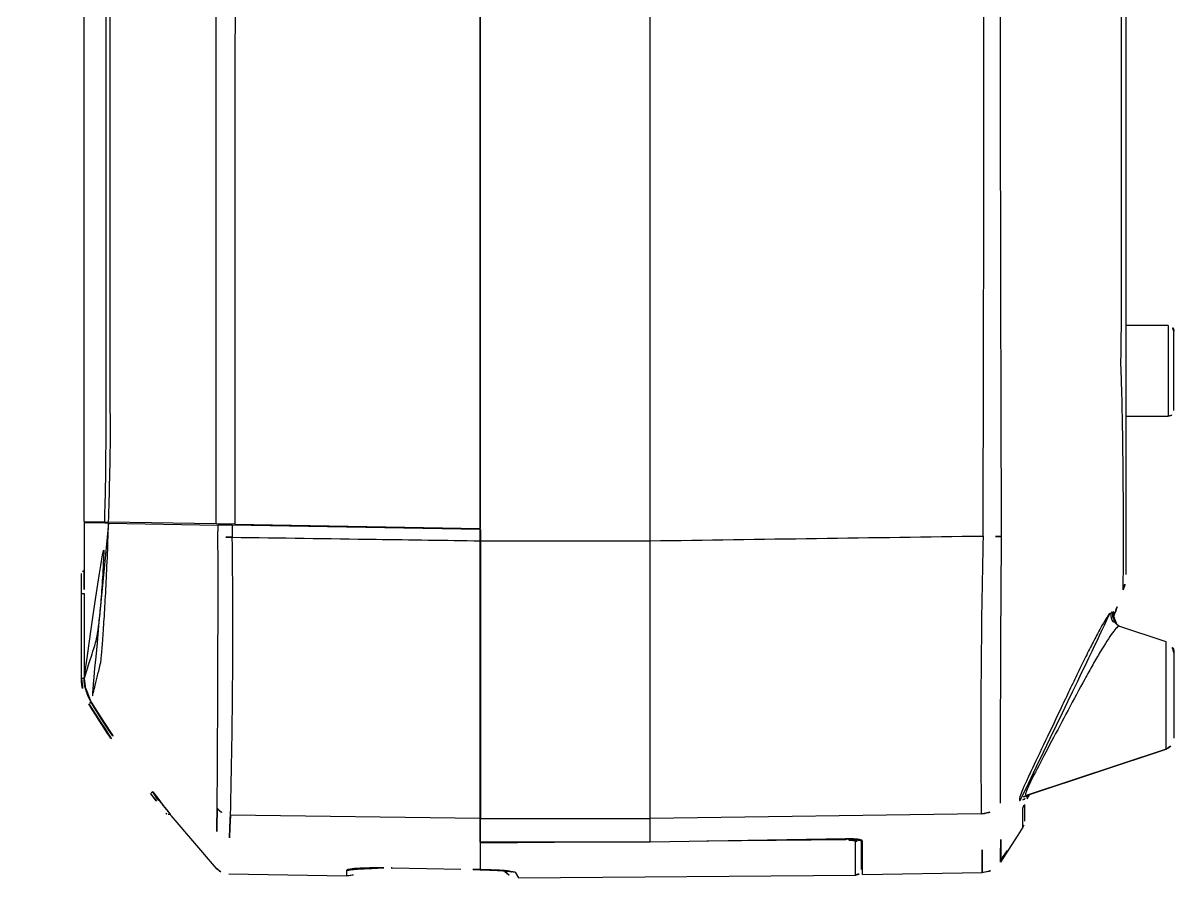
# Model space of a CAD drawing. Extents: x 16296660632 to 16296680496, y -37409619871 to -37409616057.
# Drawn here: x 16296679058.9 to 16296679262.2, y -37409617253 to -37409617102 of the extents above; entities that cross this region are included whole.
import ezdxf

# ---------------------------------------------------------------- set-up
doc = ezdxf.new("R2010")
doc.units = 0
doc.header["$LTSCALE"] = 10
doc.header["$MEASUREMENT"] = 0
for name, color, linetype in [('BACK_CASE_DADA_2', 7, 'CONTINUOUS'), ('FRONT_CASE_DADA_', 7, 'CONTINUOUS'), ('SIDE_CASE', 7, 'CONTINUOUS'), ('WATER_TRAY_WINDO', 7, 'CONTINUOUS'), ('물받이', 7, 'CONTINUOUS')]:
    doc.layers.add(name, color=color, linetype=linetype)

msp = doc.modelspace()

# ---------------------------------------------------------------- linework, layer by layer
at = {"layer": 'BACK_CASE_DADA_2', "color": 7, "linetype": 'Continuous', "ltscale": 25.4}
for p, q in [((16296679253.659361, -37409616910.107399), (16296679253.659361, -37409617199.465912)), ((16296679261.159361, -37409617155.470642), (16296679253.659361, -37409617155.470642)), ((16296679261.159361, -37409617155.470642), (16296679261.159361, -37409617171.470642)), ((16296679262.159361, -37409617170.470642), (16296679262.159361, -37409617156.470642)), ((16296679253.659361, -37409617171.470642), (16296679261.159361, -37409617171.470642)), ((16296679169.659361, -37409617242.557152), (16296679169.659361, -37409617193.495071)), ((16296679252.761, -37409617208.682327), (16296679252.419821, -37409617208.568604)), ((16296679260.791809, -37409617211.359268), (16296679252.419821, -37409617208.568604)), ((16296679260.791809, -37409617230.270973), (16296679260.791809, -37409617211.359268)), ((16296679262.159361, -37409617213.25663), (16296679262.159361, -37409617228.373596)), ((16296679260.791809, -37409617230.270973), (16296679236.07646, -37409617238.509407)), ((16296679236.827921, -37409617238.258926), (16296679260.791809, -37409617230.270973)), ((16296679236.07646, -37409617238.509407), (16296679236.827921, -37409617238.258926)), ((16296679235.47016, -37409617244.068336), (16296679235.47271, -37409617240.647499)), ((16296679235.759359, -37409617240.043266), (16296679235.759359, -37409617243.032402)), ((16296679228.13069, -37409617241.731743), (16296679169.659361, -37409617242.557152)), ((16296679234.593571, -37409617245.457764), (16296679234.463671, -37409617245.663658)), ((16296679235.47016, -37409617244.068336), (16296679234.593571, -37409617245.457764)), ((16296679204.159361, -37409617246.120537), (16296679169.659361, -37409617246.729607)), ((16296679207.159361, -37409617252.452843), (16296679207.159361, -37409617246.513733)), ((16296679234.463671, -37409617245.663658), (16296679231.550631, -37409617250.28093)), ((16296679207.159361, -37409617252.452843), (16296679228.27721, -37409617252.084221))]:
    msp.add_line(p, q, dxfattribs=at)
for centre, radius, start, end in [((16296645622.38125, -37409617092.005363), 33606.223848, 359.8282069415, 0.2098240741), ((16296713322.746679, -37409617069.601807), 34091.306729, 179.8308297209, 180.207200901), ((16296679261.159361, -37409617156.470642), 1, 0, 90), ((16296679261.159361, -37409617170.470642), 1, 270, 0), ((16296680717.11533, -37409617227.009483), 1489.057423, 178.677994085, 180.566532842), ((16296683989.72333, -37409617234.540916), 4758.244353, 179.496854685, 180.063821261), ((16296679245.63377, -37409617199.47393), 8.025592, 340.68616273, 0.05726429), ((16296679057.41394, -37409617134.084534), 207.280369, 339.40028766, 340.83619636), ((16296679220.12911, -37409617293.290268), 92.68466, 70.20138687, 70.42320164), ((16296679232.915541, -37409617202.054321), 19.038702, 346.34087278, 347.77976187), ((16296679260.159361, -37409617213.25663), 2, 0, 71.56512029), ((16296679260.159361, -37409617228.373596), 2, 288.43487971, 0), ((16296679260.159361, -37409617228.373596), 2, 288.43487971, 0), ((16296679309.614519, -37409617275.583687), 81.960641, 152.94968462, 154.51647044), ((16296679211.196421, -37409617220.180313), 31.015858, 322.32037368, 323.22358311), ((16296678910.264709, -37409617247.169357), 321.300986, 359.44527024, 1.30845085), ((16296679309.614519, -37409617275.583687), 81.960641, 154.51647044, 154.76988664), ((16296679081.05946, -37409617248.990593), 147.250259, 358.79604899, 2.82545364), ((16296679233.749331, -37409617243.029602), 2.01003, 328.88372197, 359.92000472), ((16296679201.015341, -37409617225.166634), 39.256404, 321.06486385, 328.85508406), ((16296679228.207411, -37409617248.084831), 4, 270.99999075, 326.699778)]:
    msp.add_arc(centre, radius, start, end, dxfattribs=at)
for centre, major_axis, ratio, start_param, end_param in [((16296679228.384581, -37409617192.649437), (3.997669, -0.136535), 0.0005958377, 0.6095196667, 1.5533532069), ((16296679253.052271, -37409617206.671227), (-0.632457, -1.897366), 0.9984614762, 4.6718734905, 6.2831853072), ((16296679253.393459, -37409617206.784973), (-0.632457, -1.897366), 0.9987679029, 4.6757987447, 5.9315676169), ((16296679253.393459, -37409617206.784973), (-0.632457, -1.897366), 0.9987679029, 5.9315676169, 6.2831853072), ((16296679236.70892, -37409617240.406776), (0.632455, -1.897367), 0.9937566976, 3.1415926536, 3.8531267493), ((16296679237.460369, -37409617240.156303), (0.632455, -1.897367), 0.9950234453, 3.1415926536, 3.8580386444), ((16296679228.060881, -37409617237.805527), (-3.992173, -0.250105), 0.9816723299, 1.5268275506, 2.5355397201), ((16296679233.759359, -37409617239.622223), (2, 0), 0.993777338, 5.7411821485, 5.9762323396)]:
    msp.add_ellipse(centre, major_axis=major_axis, ratio=ratio, start_param=start_param, end_param=end_param, dxfattribs=at)
for points, knots in [([(16296679253.20768, -37409617202.128357), (16296679253.207251, -37409617201.695839), (16296679253.20632, -37409617201.235527), (16296679253.206249, -37409617200.486366), (16296679253.21077, -37409617200.198387), (16296679253.218281, -37409617199.36866), (16296679253.222, -37409617198.860428), (16296679253.2328, -37409617197.062378), (16296679253.24165, -37409617195.488678), (16296679253.245609, -37409617191.666656), (16296679253.241131, -37409617189.467857), (16296679253.221849, -37409617185.747887), (16296679253.213421, -37409617184.426933), (16296679253.191799, -37409617181.697533), (16296679253.178631, -37409617180.287201), (16296679253.145309, -37409617177.377983), (16296679253.12549, -37409617175.878563), (16296679253.07649, -37409617172.790253), (16296679253.04711, -37409617171.193939), (16296679252.973591, -37409617167.99192), (16296679252.930059, -37409617166.37764), (16296679252.8622, -37409617164.344177), (16296679252.848169, -37409617163.936661), (16296679252.81502, -37409617163.121017), (16296679252.79495, -37409617162.712936), (16296679252.79092, -37409617161.885139), (16296679252.80164, -37409617161.467216), (16296679252.814369, -37409617160.634071), (16296679252.82016, -37409617160.217628), (16296679252.86727, -37409617156.470688), (16296679252.88711, -37409617153.142563), (16296679252.90279, -37409617146.484077), (16296679252.893591, -37409617143.154823), (16296679252.89036, -37409617136.49633), (16296679252.888571, -37409617133.167084), (16296679252.88306, -37409617123.179329), (16296679252.879169, -37409617116.520844), (16296679252.867189, -37409617096.545341), (16296679252.858641, -37409617083.22834), (16296679252.81361, -37409617016.643356), (16296679252.770861, -37409616963.375381), (16296679252.727369, -37409616910.107399)], [0, 0, 0, 0, 0.03125, 0.03125, 0.046875, 0.046875, 0.0625, 0.0625, 0.09375, 0.09375, 0.125, 0.125, 0.140625, 0.140625, 0.15625, 0.15625, 0.171875, 0.171875, 0.1875, 0.1875, 0.203125, 0.203125, 0.20703125, 0.20703125, 0.2109375, 0.2109375, 0.21484375, 0.21484375, 0.21875, 0.21875, 0.25, 0.25, 0.28125, 0.28125, 0.3125, 0.3125, 0.375, 0.375, 0.5, 0.5, 1, 1, 1, 1]), ([(16296679234.99868, -37409617239.380203), (16296679234.875151, -37409617239.420273), (16296679234.827101, -37409617239.332573), (16296679234.88011, -37409617238.906219), (16296679234.984261, -37409617238.561813), (16296679235.32633, -37409617237.662178), (16296679235.56748, -37409617237.097366), (16296679236.157459, -37409617235.793129), (16296679236.50082, -37409617235.05986), (16296679238.409349, -37409617231.023201), (16296679240.440599, -37409617226.792686), (16296679242.921671, -37409617221.552078), (16296679243.414141, -37409617220.512497), (16296679244.395241, -37409617218.452271), (16296679244.887819, -37409617217.42366), (16296679245.83832, -37409617215.460861), (16296679246.29962, -37409617214.519493), (16296679247.19668, -37409617212.720879), (16296679247.636351, -37409617211.856407), (16296679248.45454, -37409617210.287987), (16296679248.836571, -37409617209.576591), (16296679249.54221, -37409617208.308403), (16296679249.867649, -37409617207.749237), (16296679250.41823, -37409617206.856621), (16296679250.64802, -37409617206.514359), (16296679251.00395, -37409617206.055611), (16296679251.123541, -37409617205.941772), (16296679251.184999, -37409617205.963417)], [0, 0, 0, 0, 0.0625, 0.0625, 0.125, 0.125, 0.1875, 0.1875, 0.25, 0.25, 0.5, 0.5, 0.5625, 0.5625, 0.625, 0.625, 0.6875, 0.6875, 0.75, 0.75, 0.8125, 0.8125, 0.875, 0.875, 0.9375, 0.9375, 1, 1, 1, 1]), ([(16296679252.152611, -37409617208.344276), (16296679252.030029, -37409617208.23864), (16296679251.824459, -37409617208.055893), (16296679251.595579, -37409617207.684921), (16296679251.462271, -37409617207.324791), (16296679251.407681, -37409617207.00692), (16296679251.403669, -37409617206.771629), (16296679251.415609, -37409617206.635857), (16296679251.42433, -37409617206.580856), (16296679251.426161, -37409617206.571617), (16296679251.42617, -37409617206.571602)], [0, 0, 0, 0, 0.05890308196, 0.11782064067, 0.17004828666, 0.21531489508, 0.25304122526, 0.28277403804, 0.31251383464, 0.33639421184, 0.33639421184, 0.33639421184, 0.33639421184]), ([(16296679252.419821, -37409617208.568604), (16296679252.355009, -37409617208.546997), (16296679252.23155, -37409617208.643204), (16296679251.85939, -37409617209.044197), (16296679251.61091, -37409617209.356239), (16296679250.73937, -37409617210.55793), (16296679249.97781, -37409617211.73172), (16296679248.71273, -37409617213.836578), (16296679248.26409, -37409617214.605553), (16296679247.350019, -37409617216.209808), (16296679246.881229, -37409617217.050423), (16296679245.43623, -37409617219.68206), (16296679244.45108, -37409617221.527977), (16296679242.4666, -37409617225.27211), (16296679241.492439, -37409617227.120827), (16296679239.61729, -37409617230.673691), (16296679238.73937, -37409617232.333473), (16296679237.224461, -37409617235.253052), (16296679236.591209, -37409617236.503487), (16296679236.06517, -37409617237.760887), (16296679235.960529, -37409617238.072647), (16296679235.90234, -37409617238.470421), (16296679235.95129, -37409617238.551132), (16296679236.07646, -37409617238.509407)], [0, 0, 0, 0, 0.0625, 0.0625, 0.125, 0.125, 0.25, 0.25, 0.3125, 0.3125, 0.375, 0.375, 0.5, 0.5, 0.625, 0.625, 0.75, 0.75, 0.875, 0.875, 0.9375, 0.9375, 1, 1, 1, 1]), ([(16296679236.06555, -37409617238.740097), (16296679236.06559, -37409617238.740059), (16296679236.069651, -37409617238.735413), (16296679236.1035, -37409617238.697662), (16296679236.221251, -37409617238.586273), (16296679236.468349, -37409617238.403267), (16296679236.683701, -37409617238.316811), (16296679236.82143, -37409617238.26178)], [0.84281490648, 0.84281490648, 0.84281490648, 0.84281490648, 0.85428762576, 0.87973753844, 0.90588843768, 0.94958983952, 1, 1, 1, 1]), ([(16296679235.65568, -37409617240.236504), (16296679235.65633, -37409617240.235023), (16296679235.66494, -37409617240.214668), (16296679235.683121, -37409617240.175842), (16296679235.696529, -37409617240.146896)], [0.71493605825, 0.71493605825, 0.71493605825, 0.71493605825, 0.83411097655, 1, 1, 1, 1]), ([(16296679204.159361, -37409617246.120537), (16296679204.358351, -37409617246.117027), (16296679204.55402, -37409617246.116547), (16296679204.938959, -37409617246.121384), (16296679205.130289, -37409617246.126808), (16296679205.49435, -37409617246.143272), (16296679205.666941, -37409617246.154213), (16296679205.993441, -37409617246.181396), (16296679206.147539, -37409617246.197777), (16296679206.42351, -37409617246.234444), (16296679206.5473, -37409617246.254868), (16296679206.76581, -37409617246.299919), (16296679206.85796, -37409617246.324074), (16296679207.0065, -37409617246.37471), (16296679207.063721, -37409617246.401527), (16296679207.14016, -37409617246.456802), (16296679207.159361, -37409617246.484993), (16296679207.159361, -37409617246.513733)], [0, 0, 0, 0, 0.125, 0.125, 0.25, 0.25, 0.375, 0.375, 0.5, 0.5, 0.625, 0.625, 0.75, 0.75, 0.875, 0.875, 1, 1, 1, 1])]:
    msp.add_open_spline(points, degree=3, knots=knots, dxfattribs=at)
for points in [[(16296679169.659361, -37409617193.495071), (16296679189.2577, -37409617193.213417), (16296679208.85605, -37409617192.931549), (16296679228.45439, -37409617192.649437)], [(16296679252.4708, -37409617208.543892), (16296679252.34873, -37409617208.477112), (16296679252.24296, -37409617208.417397), (16296679252.14521, -37409617208.344856)], [(16296679235.743589, -37409617239.13868), (16296679235.50927, -37409617239.214622), (16296679235.26108, -37409617239.295097), (16296679234.99868, -37409617239.380203)]]:
    msp.add_open_spline(points, degree=3, dxfattribs=at)
at = {"layer": 'FRONT_CASE_DADA_', "color": 7, "linetype": 'Continuous', "ltscale": 25.4}
for p, q in [((16296679139.659361, -37409616971.044724), (16296679139.659361, -37409617191.329247)), ((16296679069.66007, -37409617190.107407), (16296679073.350559, -37409617190.171822)), ((16296679073.350559, -37409617190.171822), (16296679073.990919, -37409617190.182999)), ((16296679093.01527, -37409617190.515083), (16296679073.990919, -37409617190.182999)), ((16296679096.35918, -37409617190.573441), (16296679093.01527, -37409617190.515083)), ((16296679096.35918, -37409617190.573441), (16296679139.659361, -37409617191.329247))]:
    msp.add_line(p, q, dxfattribs=at)
for points, knots in [([(16296679058.932091, -37409616768.929428), (16296679058.9321, -37409616768.92952), (16296679059.188869, -37409616769.383507), (16296679060.15299, -37409616771.084732), (16296679060.861811, -37409616772.335358), (16296679061.994419, -37409616774.422409), (16296679062.23303, -37409616774.865723), (16296679062.607651, -37409616775.569931), (16296679062.73534, -37409616775.811333), (16296679062.996321, -37409616776.308144), (16296679063.127741, -37409616776.550217), (16296679063.542891, -37409616777.392891), (16296679063.88756, -37409616778.218361), (16296679064.676849, -37409616780.352081), (16296679065.11075, -37409616781.641129), (16296679066.02556, -37409616784.615128), (16296679066.51228, -37409616786.321953), (16296679067.466789, -37409616790.061317), (16296679067.932871, -37409616792.082993), (16296679068.80475, -37409616796.43441), (16296679069.21314, -37409616798.788971), (16296679069.90163, -37409616803.637154), (16296679070.182421, -37409616806.142578), (16296679070.522369, -37409616810.022346), (16296679070.622629, -37409616811.343468), (16296679070.757219, -37409616813.32476), (16296679070.799231, -37409616813.985497), (16296679070.885771, -37409616815.307091), (16296679070.91226, -37409616815.96933), (16296679071.03974, -37409616819.280449), (16296679071.118891, -37409616821.930328), (16296679071.380119, -37409616829.87809), (16296679071.56888, -37409616835.176117), (16296679071.91132, -37409616845.774773), (16296679072.06325, -37409616851.075302), (16296679072.32375, -37409616861.678017), (16296679072.44944, -37409616866.979424), (16296679072.81876, -37409616882.883873), (16296679073.059219, -37409616893.48687), (16296679073.60947, -37409616914.692337), (16296679073.91848, -37409616925.294807), (16296679074.276171, -37409616946.501801), (16296679074.301941, -37409616957.106506), (16296679074.29896, -37409616978.31636), (16296679074.29451, -37409616988.921303), (16296679074.28528, -37409617020.736107), (16296679074.28348, -37409617041.945953), (16296679074.281691, -37409617084.365623), (16296679074.28125, -37409617105.575447), (16296679074.2796, -37409617137.39019), (16296679074.27877, -37409617147.995079), (16296679074.27824, -37409617163.902527), (16296679074.265249, -37409617169.203712), (16296679074.326941, -37409617175.834976), (16296679074.29204, -37409617177.156082), (16296679074.24618, -37409617179.794968), (16296679074.220831, -37409617181.111954), (16296679074.13645, -37409617185.055252), (16296679074.06848, -37409617187.693512), (16296679073.990919, -37409617190.182999)], [0, 0, 0, 0, 0.0625, 0.0625, 0.125, 0.125, 0.140625, 0.140625, 0.1484375, 0.1484375, 0.15625, 0.15625, 0.171875, 0.171875, 0.1875, 0.1875, 0.203125, 0.203125, 0.21875, 0.21875, 0.234375, 0.234375, 0.25, 0.25, 0.2578125, 0.2578125, 0.26171875, 0.26171875, 0.265625, 0.265625, 0.28125, 0.28125, 0.3125, 0.3125, 0.34375, 0.34375, 0.375, 0.375, 0.4375, 0.4375, 0.5, 0.5, 0.5625, 0.5625, 0.625, 0.625, 0.75, 0.75, 0.875, 0.875, 0.9375, 0.9375, 0.96875, 0.96875, 0.9765625, 0.9765625, 0.984375, 0.984375, 1, 1, 1, 1]), ([(16296679059.237049, -37409616771.212608), (16296679060.014009, -37409616773.744003), (16296679061.500219, -37409616778.644569), (16296679063.42462, -37409616787.105133), (16296679064.94264, -37409616795.863487), (16296679065.94759, -37409616804.408127), (16296679066.513519, -37409616813.415588), (16296679066.748421, -37409616822.782448), (16296679066.943119, -37409616832.383911), (16296679067.155991, -37409616841.260727), (16296679067.36622, -37409616849.420357), (16296679067.55949, -37409616856.878777), (16296679067.72843, -37409616863.717667), (16296679067.8762, -37409616869.934624), (16296679068.006519, -37409616875.525337), (16296679068.121309, -37409616880.485764), (16296679068.221701, -37409616884.812637), (16296679068.308069, -37409616888.50341), (16296679068.380341, -37409616891.556084), (16296679068.438181, -37409616893.969147), (16296679068.482531, -37409616895.799133), (16296679068.520451, -37409616897.349518), (16296679068.560011, -37409616898.952362), (16296679068.616659, -37409616901.220444), (16296679068.694929, -37409616904.296204), (16296679068.799999, -37409616908.294319), (16296679068.92664, -37409616912.991722), (16296679069.07168, -37409616918.389526), (16296679069.2246, -37409616924.330307), (16296679069.37435, -37409616930.78463), (16296679069.507429, -37409616937.722687), (16296679069.603109, -37409616945.273048), (16296679069.6534, -37409616953.435692), (16296679069.66856, -37409616962.210739), (16296679069.66567, -37409616971.402458), (16296679069.664101, -37409616980.988312), (16296679069.6616, -37409616990.945518), (16296679069.659599, -37409617001.446999), (16296679069.65815, -37409617012.491928), (16296679069.657209, -37409617024.329803), (16296679069.65682, -37409617036.98111), (16296679069.65694, -37409617050.465698), (16296679069.65748, -37409617064.551727), (16296679069.65831, -37409617079.235046), (16296679069.659229, -37409617094.50985), (16296679069.65995, -37409617110.054558), (16296679069.66037, -37409617125.832481), (16296679069.660561, -37409617141.853737), (16296679069.66054, -37409617158.266472), (16296679069.660351, -37409617174.750687), (16296679069.66017, -37409617184.633324), (16296679069.66007, -37409617190.107437)], [0, 0, 0, 0, 0.0172079679, 0.0393513422, 0.0606412178, 0.0810952489, 0.1007261209, 0.1251601647, 0.1480613318, 0.1693793003, 0.1886330123, 0.2064096249, 0.2227134178, 0.2375353486, 0.2508637884, 0.262689278, 0.2730042281, 0.2818026344, 0.2890798268, 0.2948322551, 0.2990573127, 0.3021651733, 0.3059184613, 0.3105186553, 0.3183834334, 0.3279125821, 0.3391088668, 0.3519748359, 0.36651251, 0.3815903256, 0.3981255951, 0.4161178066, 0.4355676627, 0.4564767038, 0.4788458354, 0.5012742846, 0.5250007422, 0.5500245067, 0.5763436587, 0.6039549892, 0.6346469591, 0.6667810535, 0.700348974, 0.7353405248, 0.7717434104, 0.809543166, 0.8464496592, 0.8845741477, 0.9239041661, 0.9644258824, 1, 1, 1, 1]), ([(16296679073.350559, -37409617190.171822), (16296679073.427481, -37409617187.784821), (16296679073.48753, -37409617185.290283), (16296679073.568911, -37409617180.214287), (16296679073.58931, -37409617177.592697), (16296679073.59683, -37409617169.687271), (16296679073.59687, -37409617164.416801), (16296679073.596861, -37409617148.605392), (16296679073.596849, -37409617138.064453), (16296679073.596239, -37409617106.441643), (16296679073.594629, -37409617085.359756), (16296679073.591999, -37409617043.196007), (16296679073.59141, -37409617022.114143), (16296679073.59667, -37409616990.491318), (16296679073.599529, -37409616979.950378), (16296679073.602619, -37409616958.8685), (16296679073.607, -37409616948.327553), (16296679073.26749, -37409616927.246109), (16296679072.95458, -37409616916.707222), (16296679072.400009, -37409616895.62915), (16296679072.162439, -37409616885.089127), (16296679071.672461, -37409616864.009483), (16296679071.396009, -37409616853.469841), (16296679071.00894, -37409616837.662071), (16296679070.89764, -37409616832.393097), (16296679070.73984, -37409616824.489304), (16296679070.686609, -37409616821.854477), (16296679070.58321, -37409616817.904251), (16296679070.544319, -37409616816.587669), (16296679070.44693, -37409616813.95768), (16296679070.38496, -37409616812.646759), (16296679070.1483, -37409616808.727119), (16296679069.914181, -37409616806.111649), (16296679069.312599, -37409616801.164162), (16296679068.948481, -37409616798.800743), (16296679068.12483, -37409616794.304123), (16296679067.67297, -37409616792.213654), (16296679066.7509, -37409616788.416603), (16296679066.27269, -37409616786.679832), (16296679065.360571, -37409616783.667503), (16296679064.929279, -37409616782.394661), (16296679064.148649, -37409616780.290459), (16296679063.79904, -37409616779.462868), (16296679063.384251, -37409616778.631706), (16296679063.25773, -37409616778.398277), (16296679063.00297, -37409616777.915291), (16296679062.87837, -37409616777.68058), (16296679062.51302, -37409616776.995857), (16296679062.280621, -37409616776.564949), (16296679061.176979, -37409616774.534058), (16296679060.48193, -37409616773.305389), (16296679059.538111, -37409616771.638771), (16296679059.28812, -37409616771.196709), (16296679059.28813, -37409616771.196617)], [0, 0, 0, 0, 0.015625, 0.015625, 0.03125, 0.03125, 0.0625, 0.0625, 0.125, 0.125, 0.25, 0.25, 0.375, 0.375, 0.4375, 0.4375, 0.5, 0.5, 0.5625, 0.5625, 0.625, 0.625, 0.6875, 0.6875, 0.71875, 0.71875, 0.734375, 0.734375, 0.7421875, 0.7421875, 0.75, 0.75, 0.765625, 0.765625, 0.78125, 0.78125, 0.796875, 0.796875, 0.8125, 0.8125, 0.828125, 0.828125, 0.84375, 0.84375, 0.8515625, 0.8515625, 0.859375, 0.859375, 0.875, 0.875, 0.9375, 0.9375, 1, 1, 1, 1]), ([(16296679093.01527, -37409617190.515083), (16296679093.015551, -37409617189.943527), (16296679093.01404, -37409617189.371986), (16296679093.01379, -37409617188.22892), (16296679093.013519, -37409617186.514313), (16296679093.013519, -37409617184.799698), (16296679093.0137, -37409617181.370468), (16296679093.01409, -37409617179.08432), (16296679093.014891, -37409617172.225868), (16296679093.01572, -37409617158.508972), (16296679093.015141, -37409617144.792068), (16296679093.0144, -37409617117.358261), (16296679093.01511, -37409617099.069061), (16296679093.01642, -37409617062.490646), (16296679093.01696, -37409617044.201447), (16296679093.01811, -37409617007.623047), (16296679093.01968, -37409616989.333847), (16296679093.018961, -37409616971.044647)], [0, 0, 0, 0, 0.0078125, 0.0078125, 0.015625, 0.03125, 0.03125, 0.0625, 0.0625, 0.125, 0.25, 0.25, 0.5, 0.5, 0.75, 0.75, 1, 1, 1, 1]), ([(16296679096.37092, -37409616971.044724), (16296679096.3701, -37409617007.632843), (16296679096.365681, -37409617044.220963), (16296679096.36207, -37409617099.103142), (16296679096.360941, -37409617117.397202), (16296679096.36113, -37409617144.838287), (16296679096.361441, -37409617158.558838), (16296679096.360399, -37409617172.279381), (16296679096.35951, -37409617179.139664), (16296679096.358959, -37409617182.569794), (16296679096.35914, -37409617185.999924), (16296679096.359501, -37409617188.286682), (16296679096.360781, -37409617189.430061), (16296679096.35918, -37409617190.573441)], [0, 0, 0, 0, 0.5, 0.5, 0.75, 0.75, 0.875, 0.9375, 0.9375, 0.96875, 0.984375, 0.984375, 1, 1, 1, 1])]:
    msp.add_open_spline(points, degree=3, knots=knots, dxfattribs=at)
at = {"layer": 'SIDE_CASE', "color": 7, "linetype": 'Continuous', "ltscale": 25.4}
for p, q in [((16296679139.659361, -37409617193.495323), (16296679139.659361, -37409616960.940468)), ((16296679169.659361, -37409617193.495323), (16296679169.659361, -37409616960.940468)), ((16296679139.659361, -37409617242.555351), (16296679139.659361, -37409617193.495323)), ((16296679139.659361, -37409617193.495323), (16296679169.659361, -37409617193.495323)), ((16296679169.659361, -37409617242.555351), (16296679169.659361, -37409617193.495323)), ((16296679139.659361, -37409617242.555351), (16296679169.659361, -37409617242.555351)), ((16296679139.659361, -37409617246.732224), (16296679139.659361, -37409617242.555351)), ((16296679169.659361, -37409617246.732224), (16296679169.659361, -37409617242.555351)), ((16296679169.659361, -37409617246.732224), (16296679139.659361, -37409617246.732224))]:
    msp.add_line(p, q, dxfattribs=at)
at = {"layer": 'WATER_TRAY_WINDO', "color": 7, "linetype": 'Continuous', "ltscale": 25.4}
for p, q in [((16296679069.249821, -37409617202.798218), (16296679069.249901, -37409617199.298752)), ((16296679069.249519, -37409617217.796783), (16296679069.249821, -37409617202.798218)), ((16296679069.249821, -37409617202.798218), (16296679069.7411, -37409617202.798233)), ((16296679069.740789, -37409617217.796799), (16296679069.249519, -37409617217.796783)), ((16296679084.92877, -37409617241.807404), (16296679084.571751, -37409617241.807404))]:
    msp.add_line(p, q, dxfattribs=at)
for centre, radius, start, end in [((16296679069.749901, -37409617199.298767), 0.5, 90.99878882, 179.9986886), ((16296679077.75054, -37409617217.796959), 8.501028, 179.9986886, 211.83121825), ((16296679077.741819, -37409617217.796959), 8.001028, 179.9986886, 211.83121825), ((16296679240.562559, -37409617116.726852), 200.133278, 211.83121825, 217.33787473), ((16296679240.562559, -37409617116.726852), 200.133278, 217.33787473, 218.61222506), ((16296679240.0387, -37409617132.343353), 190.13772, 213.68812771, 215.14921427), ((16296679084.571751, -37409617241.307404), 0.5, 218.61222506, 270)]:
    msp.add_arc(centre, radius, start, end, dxfattribs=at)
for centre, major_axis, ratio, start_param, end_param in [((16296679069.749821, -37409617202.799294), (-0.008643, 4.000457), 0.0021807099, 0.0000333065, 1.5705250468), ((16296679070.95282, -37409617222.016838), (0.424803, 0.263709), 0.0092060138, 1.5856243592, 3.1415926536), ((16296679081.839701, -37409617237.807404), (0.397536, 0.303257), 0.0105864492, 1.5846724761, 3.1415926536)]:
    msp.add_ellipse(centre, major_axis=major_axis, ratio=ratio, start_param=start_param, end_param=end_param, dxfattribs=at)
at = {"layer": '물받이', "color": 7, "linetype": 'Continuous', "ltscale": 25.4}
for p, q in [((16296679069.716801, -37409617190.307472), (16296679069.716631, -37409617198.607437)), ((16296679073.400801, -37409617190.371742), (16296679069.716801, -37409617190.307426)), ((16296679074.041389, -37409617190.382919), (16296679073.400801, -37409617190.371742)), ((16296679074.041389, -37409617190.382919), (16296679093.36087, -37409617190.720154)), ((16296679093.356621, -37409617192.893021), (16296679093.36087, -37409617190.720154)), ((16296679095.86659, -37409617190.763893), (16296679093.36087, -37409617190.720154)), ((16296679095.86659, -37409617190.763893), (16296679095.872721, -37409617192.862953)), ((16296679139.659361, -37409617191.52829), (16296679095.86659, -37409617190.763893)), ((16296679139.716089, -37409617191.529282), (16296679139.716089, -37409617193.493423)), ((16296679139.716089, -37409617193.493423), (16296679139.716089, -37409617242.555763)), ((16296679069.73382, -37409617202.807426), (16296679069.733509, -37409617217.79377)), ((16296679093.09634, -37409617251.354843), (16296679085.074591, -37409617242.007439)), ((16296679085.08227, -37409617242.007439), (16296679085.074591, -37409617242.007439)), ((16296679139.659361, -37409617242.554947), (16296679095.565611, -37409617241.932617)), ((16296679139.716089, -37409617246.905281), (16296679139.716089, -37409617242.555763)), ((16296679159.32975, -37409617246.732208), (16296679139.716089, -37409617246.905281)), ((16296679139.716089, -37409617251.574387), (16296679139.716089, -37409617246.905281)), ((16296679204.22481, -37409617246.336067), (16296679179.686541, -37409617246.552589)), ((16296679204.22303, -37409617246.133728), (16296679204.22481, -37409617246.336067)), ((16296679205.92481, -37409617252.52961), (16296679205.92481, -37409617246.572617)), ((16296679206.91609, -37409617246.438988), (16296679206.91609, -37409617251.529648)), ((16296679116.08316, -37409617252.694893), (16296679116.118971, -37409617251.663857)), ((16296679124.13768, -37409617251.269203), (16296679124.137819, -37409617251.26088)), ((16296679124.13768, -37409617251.269203), (16296679136.219629, -37409617251.480682)), ((16296679124.13768, -37409617251.269203), (16296679136.219629, -37409617251.480682)), ((16296679124.137819, -37409617251.26088), (16296679136.21978, -37409617251.472366)), ((16296679136.219629, -37409617251.480682), (16296679136.21978, -37409617251.472366)), ((16296679139.71204, -37409617251.57618), (16296679139.716089, -37409617251.574387)), ((16296679095.259291, -37409617252.331413), (16296679116.08412, -37409617252.694908)), ((16296679145.8519, -37409617252.022873), (16296679146.441019, -37409617253.048714)), ((16296679146.409809, -37409617253.048988), (16296679205.92481, -37409617252.52961))]:
    msp.add_line(p, q, dxfattribs=at)
for centre, radius, start, end in [((16296674298.47368, -37409617202.223106), 4794.892025, 359.539694869, 0.111468759), ((16296677838.97818, -37409617209.532158), 1257.005076, 358.522767653, 0.759757732), ((16296679766.148701, -37409617253.315269), 673.055217, 178.9294002, 179.833015371), ((16296679311.45101, -37409617253.495796), 216.194852, 176.93424331, 179.69138301), ((16296679095.311649, -37409617249.331863), 3, 222.401673, 269.00000925), ((16296679116.135521, -37409617249.695351), 3, 269.15357412, 325.92481474), ((16296679123.07358, -37409617297.223701), 45.965244, 88.67351468, 89.41816609), ((16296679134.063049, -37409617381.136177), 129.673001, 87.53818827, 89.04700901), ((16296679133.78019, -37409617392.32132), 140.870079, 87.58664976, 89.00765792), ((16296679140.839121, -37409617278.407539), 26.856636, 79.24272432, 92.39651713), ((16296679205.91609, -37409617251.529648), 1, 270.49997623, 0), ((16296679146.414841, -37409617250.048828), 3, 215.20482055, 269.80787969)]:
    msp.add_arc(centre, radius, start, end, dxfattribs=at)
for centre, major_axis, ratio, start_param, end_param in [((16296679095.925079, -37409617192.862953), (-2.99979, -0.035497), 0.0002065368, 4.7298410509, 5.740277265), ((16296679095.61796, -37409617238.988167), (2.988059, -0.267399), 0.9815453235, 3.8686415074, 4.7825459855), ((16296679205.91609, -37409617245.583183), (1, 0), 0.9894863607, 4.7211156266, 5.505683424), ((16296679116.171329, -37409617248.669777), (2.998172, -0.104698), 0.9981797531, 4.7297787471, 5.0471127947), ((16296679145.82572, -37409617249.028427), (2.598076, 1.5), 0.9976024575, 3.8766795947, 4.1985608688)]:
    msp.add_ellipse(centre, major_axis=major_axis, ratio=ratio, start_param=start_param, end_param=end_param, dxfattribs=at)
for points, knots in [([(16296679074.041389, -37409617190.382919), (16296679073.97459, -37409617192.506767), (16296679073.90064, -37409617194.54628), (16296679073.74011, -37409617198.455421), (16296679073.65316, -37409617200.327133), (16296679073.476931, -37409617203.762444), (16296679073.38665, -37409617205.345207), (16296679073.20817, -37409617208.23761), (16296679073.119659, -37409617209.551483), (16296679072.959909, -37409617211.816551), (16296679072.886049, -37409617212.778748), (16296679072.775061, -37409617213.951599), (16296679072.738041, -37409617214.296921), (16296679072.6649, -37409617214.896584), (16296679072.627701, -37409617215.129646), (16296679072.37746, -37409617216.146782), (16296679072.195589, -37409617216.887299), (16296679071.704599, -37409617218.887558), (16296679071.449869, -37409617219.926811), (16296679071.084539, -37409617221.413528), (16296679070.974119, -37409617221.861328), (16296679070.936621, -37409617222.013573)], [0, 0, 0, 0, 0.0625, 0.0625, 0.125, 0.125, 0.1875, 0.1875, 0.25, 0.25, 0.3125, 0.3125, 0.34375, 0.34375, 0.375, 0.375, 0.5, 0.5, 0.75, 0.75, 1, 1, 1, 1]), ([(16296679069.733509, -37409617217.79377), (16296679069.819139, -37409617217.522331), (16296679070.22386, -37409617216.240463), (16296679071.11644, -37409617213.374931), (16296679071.314171, -37409617212.739197), (16296679071.639271, -37409617211.691994), (16296679071.753229, -37409617211.371719), (16296679071.98283, -37409617210.289238), (16296679072.099091, -37409617209.566399), (16296679072.33296, -37409617207.753906), (16296679072.450541, -37409617206.652962), (16296679072.67495, -37409617204.157127), (16296679072.783001, -37409617202.753036), (16296679072.988319, -37409617199.632568), (16296679073.085291, -37409617197.914902), (16296679073.25794, -37409617194.301018), (16296679073.334801, -37409617192.389923), (16296679073.400801, -37409617190.371742)], [0, 0, 0, 0, 0.5, 0.5, 0.625, 0.625, 0.6875, 0.6875, 0.75, 0.75, 0.8125, 0.8125, 0.875, 0.875, 0.9375, 0.9375, 1, 1, 1, 1]), ([(16296679095.872721, -37409617192.862953), (16296679104.34231, -37409617192.984818), (16296679112.811911, -37409617193.106644), (16296679121.2815, -37409617193.228416), (16296679127.40745, -37409617193.316513), (16296679133.5334, -37409617193.404572), (16296679139.659361, -37409617193.492607)], [0, 0, 0, 0, 0.57953541535, 0.57953541535, 0.57953541535, 0.99870607089, 0.99870607089, 0.99870607089, 0.99870607089]), ([(16296679069.719629, -37409617198.607437), (16296679069.72019, -37409617198.607437), (16296679069.72081, -37409617198.634644), (16296679069.72217, -37409617198.741188), (16296679069.722919, -37409617198.821838), (16296679069.72448, -37409617199.032417), (16296679069.725281, -37409617199.161293), (16296679069.7269, -37409617199.465736), (16296679069.727711, -37409617199.64296), (16296679069.72925, -37409617200.03009), (16296679069.729971, -37409617200.241333), (16296679069.731291, -37409617200.699959), (16296679069.731871, -37409617200.944252), (16296679069.73283, -37409617201.449203), (16296679069.7332, -37409617201.713249), (16296679069.7337, -37409617202.255829), (16296679069.733829, -37409617202.530121), (16296679069.73382, -37409617202.807426)], [0, 0, 0, 0, 0.125, 0.125, 0.25, 0.25, 0.375, 0.375, 0.5, 0.5, 0.625, 0.625, 0.75, 0.75, 0.875, 0.875, 1, 1, 1, 1]), ([(16296679070.936621, -37409617222.013573), (16296679070.54339, -37409617221.380074), (16296679070.244591, -37409617220.704826), (16296679069.835751, -37409617219.270912), (16296679069.7335, -37409617218.539383), (16296679069.733509, -37409617217.79377)], [0, 0, 0, 0, 0.5, 0.5, 1, 1, 1, 1]), ([(16296679081.82568, -37409617237.807426), (16296679082.206829, -37409617238.307137), (16296679082.58106, -37409617238.794327), (16296679083.13114, -37409617239.505943), (16296679083.312111, -37409617239.739273), (16296679083.657339, -37409617240.183144), (16296679083.823139, -37409617240.395683), (16296679084.13884, -37409617240.799507), (16296679084.287741, -37409617240.989517), (16296679084.487261, -37409617241.243851), (16296679084.550159, -37409617241.32399), (16296679084.66803, -37409617241.474152), (16296679084.723301, -37409617241.544563), (16296679084.87229, -37409617241.734512), (16296679084.950199, -37409617241.834061), (16296679085.05691, -37409617241.97168), (16296679085.083891, -37409617242.007439), (16296679085.08227, -37409617242.007439)], [0, 0, 0, 0, 0.25, 0.25, 0.375, 0.375, 0.5, 0.5, 0.625, 0.625, 0.6875, 0.6875, 0.75, 0.75, 0.875, 0.875, 1, 1, 1, 1]), ([(16296679205.92481, -37409617246.572617), (16296679205.92481, -37409617246.556297), (16296679205.91395, -37409617246.540298), (16296679205.87133, -37409617246.508926), (16296679205.83909, -37409617246.493401), (16296679205.754629, -37409617246.46386), (16296679205.702909, -37409617246.449913), (16296679205.580601, -37409617246.423653), (16296679205.509211, -37409617246.411278), (16296679205.35289, -37409617246.389267), (16296679205.26755, -37409617246.379494), (16296679205.08214, -37409617246.362518), (16296679204.98271, -37409617246.355408), (16296679204.67503, -37409617246.338928), (16296679204.450689, -37409617246.334084), (16296679204.22481, -37409617246.336067)], [0, 0, 0, 0, 0.125, 0.125, 0.25, 0.25, 0.375, 0.375, 0.5, 0.5, 0.625, 0.625, 0.75, 0.75, 1, 1, 1, 1]), ([(16296679116.118971, -37409617251.663857), (16296679116.121189, -37409617251.599922), (16296679116.32979, -37409617251.537773), (16296679117.13246, -37409617251.42379), (16296679117.725109, -37409617251.372902), (16296679119.93877, -37409617251.254494), (16296679122.015949, -37409617251.22374), (16296679124.137819, -37409617251.26088)], [0, 0, 0, 0, 0.25, 0.25, 0.5, 0.5, 1, 1, 1, 1]), ([(16296679117.091, -37409617251.476158), (16296679117.090839, -37409617251.476212), (16296679117.11347, -37409617251.471558), (16296679117.246599, -37409617251.450981), (16296679117.544809, -37409617251.416748), (16296679118.00831, -37409617251.376732), (16296679118.647039, -37409617251.336456), (16296679119.44046, -37409617251.300713), (16296679120.36055, -37409617251.273209), (16296679121.375759, -37409617251.256554), (16296679122.4657, -37409617251.251053), (16296679123.14773, -37409617251.257072), (16296679123.540319, -37409617251.260834)], [0.33116456156, 0.33116456156, 0.33116456156, 0.33116456156, 0.35705360643, 0.40545895836, 0.46297188547, 0.53042399252, 0.60469222268, 0.68185861089, 0.76153685632, 0.84206268578, 0.92316065445, 1, 1, 1, 1]), ([(16296679139.639469, -37409617251.583733), (16296679139.814091, -37409617251.58606), (16296679140.3554, -37409617251.593437), (16296679141.305981, -37409617251.619202), (16296679142.36661, -37409617251.658417), (16296679143.25708, -37409617251.704514), (16296679143.95607, -37409617251.752243), (16296679144.454969, -37409617251.796829), (16296679144.77961, -37409617251.8349), (16296679144.9105, -37409617251.855782), (16296679144.92964, -37409617251.859787), (16296679144.929569, -37409617251.859772)], [0, 0, 0, 0, 0.04394672005, 0.15984050518, 0.27279818279, 0.38224865681, 0.47511584956, 0.56162278493, 0.63562060226, 0.69691426192, 0.72207843353, 0.72207843353, 0.72207843353, 0.72207843353])]:
    msp.add_open_spline(points, degree=3, knots=knots, dxfattribs=at)
for points in [[(16296679070.936621, -37409617222.013573), (16296679074.20545, -37409617227.279747), (16296679077.712721, -37409617232.382729), (16296679081.45747, -37409617237.323181)], [(16296679139.71204, -37409617251.57618), (16296679139.68593, -37409617251.581398), (16296679139.660021, -37409617251.58329), (16296679139.63431, -37409617251.581917)]]:
    msp.add_open_spline(points, degree=3, dxfattribs=at)

doc.saveas('drawing.dxf')
